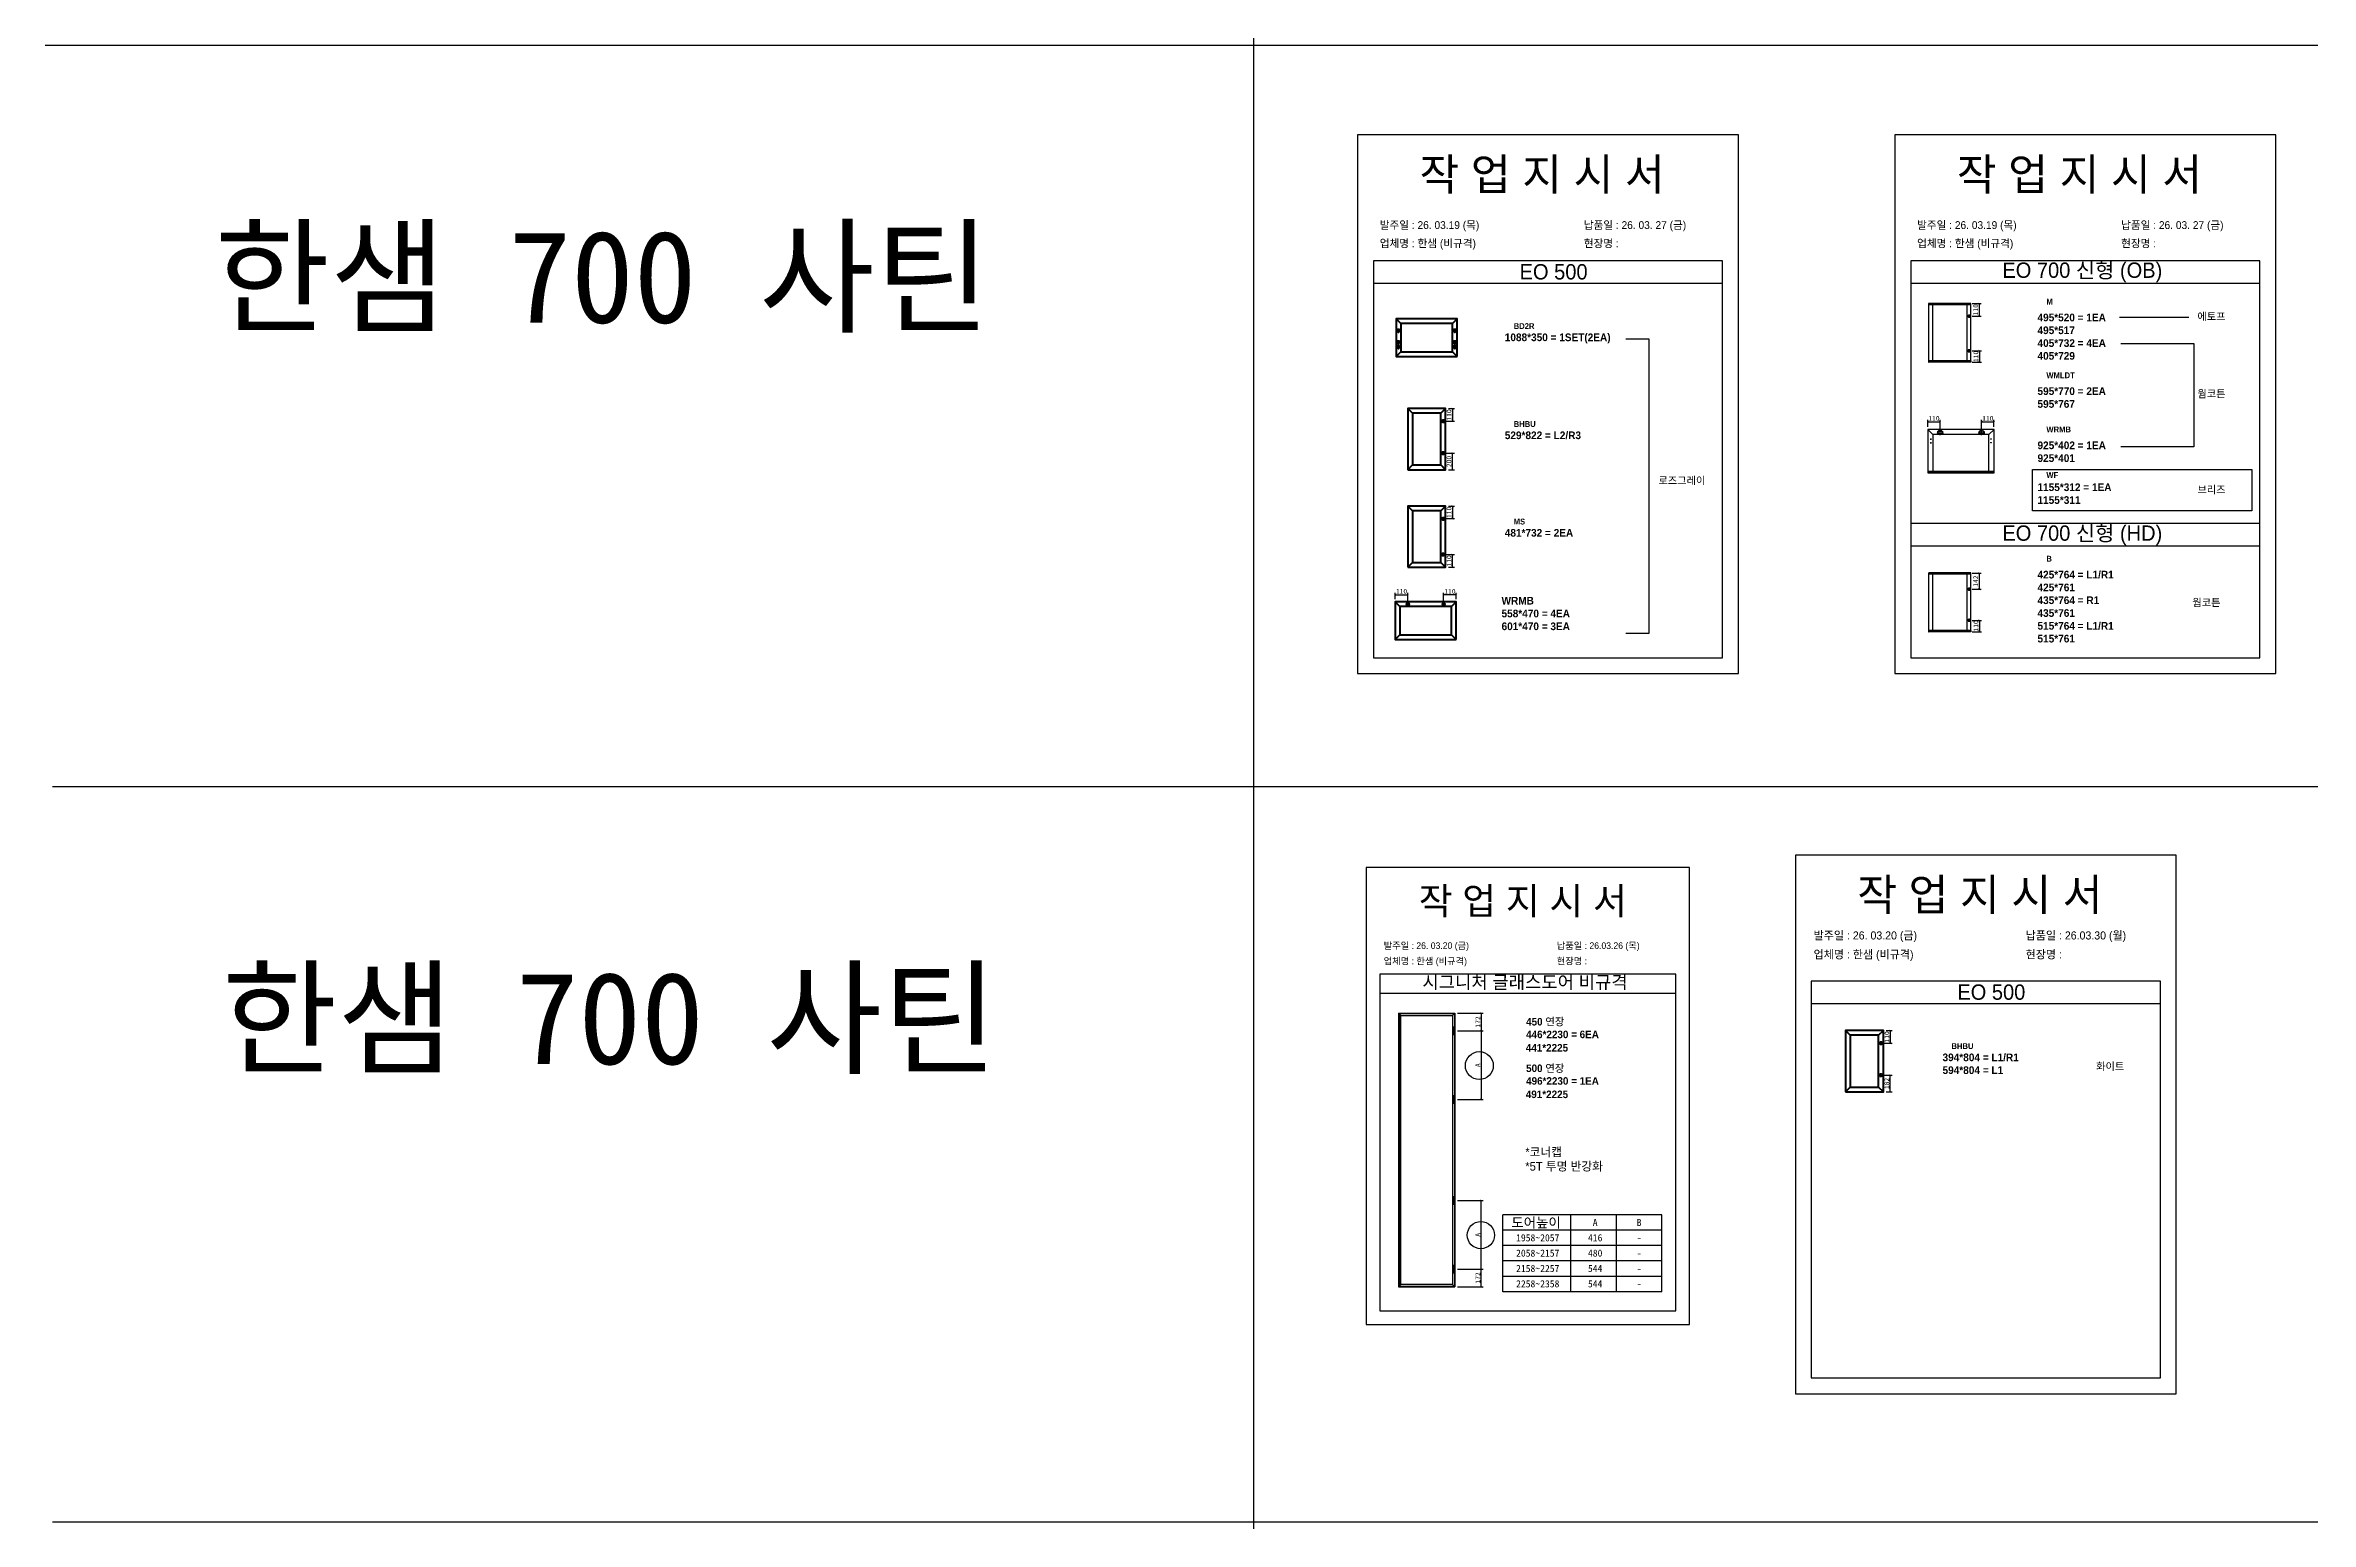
# Model space of a CAD drawing. Header units: millimetres. Extents: x -44117 to 256353, y -2095463 to 65325.
# Drawn here: x 104016 to 115796, y -805377 to -797701 of the extents above; entities that cross this region are included whole.
import ezdxf
from ezdxf.enums import TextEntityAlignment as Align

# ---------------------------------------------------------------- set-up
doc = ezdxf.new("R2010")
doc.units = ezdxf.units.MM
doc.header["$LTSCALE"] = 10
doc.layers.add('Layer1', color=7, linetype='Continuous', lineweight=70)
doc.styles.add('MtX_Gulim', font='')
doc.styles.get('MtX_Gulim').set_extended_font_data('Gulim', bold=True)
doc.dimstyles.new('ISO-25', dxfattribs={"dimtxt": 2.5, "dimasz": 2.5, "dimexe": 1, "dimexo": 1, "dimtad": 1, "dimtxsty": 'Standard', "dimblk": 'ARCHTICK', "dimcen": 2.5, "dimadec": 0, "dimazin": 0, "dimtfac": 1, "dimtmove": 0, "dimatfit": 3, "dimfxl": 0, "dimarcsym": 0})

# ---------------------------------------------------------------- blocks, each defined once
blk = doc.blocks.new('_ArchTick')
at = {"color": 0, "linetype": 'ByBlock', "const_width": 0.15}
blk.add_lwpolyline([(-0.5, -0.5), (0.5, 0.5)], dxfattribs=at)
blk = doc.blocks.new('*D5310')
at = {"color": 0, "lineweight": -2}
for p, q in [((111035, -800580), (111035, -800548)), ((111035, -800558), (111101, -800558)), ((111101, -800592), (111101, -800548))]:
    blk.add_line(p, q, dxfattribs=at)
at = {"layer": 'Defpoints', "color": 0}
for p in [(111101, -800558), (111035, -800595), (111101, -800607)]:
    blk.add_point(p, dxfattribs=at)
at = {"color": 0, "lineweight": -2, "xscale": 10, "yscale": 10, "zscale": 10, "rotation": 180}
blk.add_blockref('_ArchTick', (111035, -800558), dxfattribs=at)
at = {"color": 0, "lineweight": -2, "xscale": 10, "yscale": 10, "zscale": 10}
blk.add_blockref('_ArchTick', (111101, -800558), dxfattribs=at)
at = {"color": 0, "insert": (111068, -800540), "char_height": 25, "attachment_point": 5}
blk.add_mtext('110', dxfattribs=at)
blk = doc.blocks.new('*D5311')
at = {"color": 0, "lineweight": -2}
for p, q in [((111287, -800592), (111287, -800548)), ((111353, -800558), (111287, -800558)), ((111353, -800580), (111353, -800548))]:
    blk.add_line(p, q, dxfattribs=at)
at = {"layer": 'Defpoints', "color": 0}
for p in [(111287, -800558), (111287, -800607), (111353, -800595)]:
    blk.add_point(p, dxfattribs=at)
at = {"color": 0, "lineweight": -2, "xscale": 10, "yscale": 10, "zscale": 10, "rotation": 180}
blk.add_blockref('_ArchTick', (111287, -800558), dxfattribs=at)
at = {"color": 0, "lineweight": -2, "xscale": 10, "yscale": 10, "zscale": 10}
blk.add_blockref('_ArchTick', (111353, -800558), dxfattribs=at)
at = {"color": 0, "insert": (111320, -800540), "char_height": 25, "attachment_point": 5}
blk.add_mtext('110', dxfattribs=at)
blk = doc.blocks.new('*D5312')
at = {"color": 0, "lineweight": -2}
for p, q in [((111313, -800097), (111344, -800097)), ((111334, -800097), (111334, -800162)), ((111300, -800162), (111344, -800162))]:
    blk.add_line(p, q, dxfattribs=at)
at = {"layer": 'Defpoints', "color": 0}
for p in [(111298, -800097), (111285, -800162), (111334, -800162)]:
    blk.add_point(p, dxfattribs=at)
at = {"color": 0, "lineweight": -2, "xscale": 10, "yscale": 10, "zscale": 10}
for p, rotation in [((111334, -800097), 90), ((111334, -800162), 270)]:
    blk.add_blockref('_ArchTick', p, dxfattribs=dict(at, rotation=rotation))
at = {"color": 0, "insert": (111315, -800130), "char_height": 25, "attachment_point": 5, "rotation": 90}
blk.add_mtext('110', dxfattribs=at)
blk = doc.blocks.new('*D5313')
at = {"color": 0, "lineweight": -2}
for p, q in [((111300, -800349), (111344, -800349)), ((111334, -800415), (111334, -800349)), ((111313, -800415), (111344, -800415))]:
    blk.add_line(p, q, dxfattribs=at)
at = {"layer": 'Defpoints', "color": 0}
for p in [(111285, -800349), (111334, -800349), (111298, -800415)]:
    blk.add_point(p, dxfattribs=at)
at = {"color": 0, "lineweight": -2, "xscale": 10, "yscale": 10, "zscale": 10}
for p, rotation in [((111334, -800349), 90), ((111334, -800415), 270)]:
    blk.add_blockref('_ArchTick', p, dxfattribs=dict(at, rotation=rotation))
at = {"color": 0, "insert": (111315, -800382), "char_height": 25, "attachment_point": 5, "rotation": 90}
blk.add_mtext('110', dxfattribs=at)
blk = doc.blocks.new('*D5314')
at = {"color": 0, "lineweight": -2}
for p, q in [((111313, -799590), (111344, -799590)), ((111334, -799590), (111334, -799655)), ((111300, -799655), (111344, -799655))]:
    blk.add_line(p, q, dxfattribs=at)
at = {"layer": 'Defpoints', "color": 0}
for p in [(111298, -799590), (111285, -799655), (111334, -799655)]:
    blk.add_point(p, dxfattribs=at)
at = {"color": 0, "lineweight": -2, "xscale": 10, "yscale": 10, "zscale": 10}
for p, rotation in [((111334, -799590), 90), ((111334, -799655), 270)]:
    blk.add_blockref('_ArchTick', p, dxfattribs=dict(at, rotation=rotation))
at = {"color": 0, "insert": (111315, -799623), "char_height": 25, "attachment_point": 5, "rotation": 90}
blk.add_mtext('110', dxfattribs=at)
blk = doc.blocks.new('*D5315')
at = {"color": 0, "lineweight": -2}
for p, q in [((111300, -799821), (111344, -799821)), ((111334, -799908), (111334, -799821)), ((111313, -799908), (111344, -799908))]:
    blk.add_line(p, q, dxfattribs=at)
at = {"layer": 'Defpoints', "color": 0}
for p in [(111285, -799821), (111334, -799821), (111298, -799908)]:
    blk.add_point(p, dxfattribs=at)
at = {"color": 0, "lineweight": -2, "xscale": 10, "yscale": 10, "zscale": 10}
for p, rotation in [((111334, -799821), 90), ((111334, -799908), 270)]:
    blk.add_blockref('_ArchTick', p, dxfattribs=dict(at, rotation=rotation))
at = {"color": 0, "insert": (111315, -799865), "char_height": 25, "attachment_point": 5, "rotation": 90}
blk.add_mtext('200', dxfattribs=at)
blk = doc.blocks.new('*D5316')
at = {"color": 0, "lineweight": -2}
for p, q in [((114035, -799044), (114083, -799044)), ((114073, -799109), (114073, -799044)), ((114035, -799109), (114083, -799109))]:
    blk.add_line(p, q, dxfattribs=at)
at = {"layer": 'Defpoints', "color": 0}
for p in [(114020, -799044), (114073, -799044), (114020, -799109)]:
    blk.add_point(p, dxfattribs=at)
at = {"color": 0, "lineweight": -2, "xscale": 10, "yscale": 10, "zscale": 10}
for p, rotation in [((114073, -799044), 90), ((114073, -799109), 270)]:
    blk.add_blockref('_ArchTick', p, dxfattribs=dict(at, rotation=rotation))
at = {"color": 0, "insert": (114054, -799076), "char_height": 25, "attachment_point": 5, "rotation": 90}
blk.add_mtext('110', dxfattribs=at)
blk = doc.blocks.new('*D5317')
at = {"color": 0, "lineweight": -2}
for p, q in [((114035, -799289), (114084, -799289)), ((114074, -799289), (114074, -799349)), ((114035, -799349), (114084, -799349))]:
    blk.add_line(p, q, dxfattribs=at)
at = {"layer": 'Defpoints', "color": 0}
for p in [(114020, -799289), (114020, -799349), (114074, -799349)]:
    blk.add_point(p, dxfattribs=at)
at = {"color": 0, "lineweight": -2, "xscale": 10, "yscale": 10, "zscale": 10}
for p, rotation in [((114074, -799289), 90), ((114074, -799349), 270)]:
    blk.add_blockref('_ArchTick', p, dxfattribs=dict(at, rotation=rotation))
at = {"color": 0, "insert": (114055, -799319), "char_height": 25, "attachment_point": 5, "rotation": 90}
blk.add_mtext('110', dxfattribs=at)
blk = doc.blocks.new('*D5318')
at = {"color": 0, "lineweight": -2}
for p, q in [((113805, -799684), (113805, -799649)), ((113805, -799659), (113869, -799659)), ((113869, -799697), (113869, -799649))]:
    blk.add_line(p, q, dxfattribs=at)
at = {"layer": 'Defpoints', "color": 0}
for p in [(113805, -799699), (113869, -799659), (113869, -799712)]:
    blk.add_point(p, dxfattribs=at)
at = {"color": 0, "lineweight": -2, "xscale": 10, "yscale": 10, "zscale": 10, "rotation": 180}
blk.add_blockref('_ArchTick', (113805, -799659), dxfattribs=at)
at = {"color": 0, "lineweight": -2, "xscale": 10, "yscale": 10, "zscale": 10}
blk.add_blockref('_ArchTick', (113869, -799659), dxfattribs=at)
at = {"color": 0, "insert": (113837, -799641), "char_height": 25, "attachment_point": 5}
blk.add_mtext('110', dxfattribs=at)
blk = doc.blocks.new('*D5319')
at = {"color": 0, "lineweight": -2}
for p, q in [((114085, -799697), (114085, -799649)), ((114085, -799659), (114149, -799659)), ((114149, -799684), (114149, -799649))]:
    blk.add_line(p, q, dxfattribs=at)
at = {"layer": 'Defpoints', "color": 0}
for p in [(114085, -799712), (114149, -799659), (114149, -799699)]:
    blk.add_point(p, dxfattribs=at)
at = {"color": 0, "lineweight": -2, "xscale": 10, "yscale": 10, "zscale": 10, "rotation": 180}
blk.add_blockref('_ArchTick', (114085, -799659), dxfattribs=at)
at = {"color": 0, "lineweight": -2, "xscale": 10, "yscale": 10, "zscale": 10}
blk.add_blockref('_ArchTick', (114149, -799659), dxfattribs=at)
at = {"color": 0, "insert": (114117, -799641), "char_height": 25, "attachment_point": 5}
blk.add_mtext('110', dxfattribs=at)
blk = doc.blocks.new('*D5320')
at = {"color": 0, "lineweight": -2}
for p, q in [((114035, -800445), (114083, -800445)), ((114073, -800529), (114073, -800445)), ((114035, -800529), (114083, -800529))]:
    blk.add_line(p, q, dxfattribs=at)
at = {"layer": 'Defpoints', "color": 0}
for p in [(114020, -800445), (114073, -800445), (114020, -800529)]:
    blk.add_point(p, dxfattribs=at)
at = {"color": 0, "lineweight": -2, "xscale": 10, "yscale": 10, "zscale": 10}
for p, rotation in [((114073, -800445), 90), ((114073, -800529), 270)]:
    blk.add_blockref('_ArchTick', p, dxfattribs=dict(at, rotation=rotation))
at = {"color": 0, "insert": (114054, -800487), "char_height": 25, "attachment_point": 5, "rotation": 90}
blk.add_mtext('142', dxfattribs=at)
blk = doc.blocks.new('*D5321')
at = {"color": 0, "lineweight": -2}
for p, q in [((114035, -800691), (114084, -800691)), ((114074, -800691), (114074, -800750)), ((114035, -800750), (114084, -800750))]:
    blk.add_line(p, q, dxfattribs=at)
at = {"layer": 'Defpoints', "color": 0}
for p in [(114020, -800691), (114020, -800750), (114074, -800750)]:
    blk.add_point(p, dxfattribs=at)
at = {"color": 0, "lineweight": -2, "xscale": 10, "yscale": 10, "zscale": 10}
for p, rotation in [((114074, -800691), 90), ((114074, -800750), 270)]:
    blk.add_blockref('_ArchTick', p, dxfattribs=dict(at, rotation=rotation))
at = {"color": 0, "insert": (114055, -800720), "char_height": 25, "attachment_point": 5, "rotation": 90}
blk.add_mtext('110', dxfattribs=at)
blk = doc.blocks.new('*D5350')
at = {"color": 0, "lineweight": -2}
for p, q in [((111360, -802826), (111493, -802826)), ((111483, -802826), (111483, -803182)), ((111360, -803182), (111493, -803182))]:
    blk.add_line(p, q, dxfattribs=at)
at = {"layer": 'Defpoints', "color": 0}
for p in [(111345, -802826), (111345, -803182), (111483, -803182)]:
    blk.add_point(p, dxfattribs=at)
at = {"color": 0, "lineweight": -2, "xscale": 10, "yscale": 10, "zscale": 10}
for p, rotation in [((111483, -802826), 90), ((111483, -803182), 270)]:
    blk.add_blockref('_ArchTick', p, dxfattribs=dict(at, rotation=rotation))
at = {"color": 0, "insert": (111465, -803004), "char_height": 25, "attachment_point": 5, "rotation": 90}
blk.add_mtext('A', dxfattribs=at)
blk = doc.blocks.new('*D5351')
at = {"color": 0, "lineweight": -2}
for p, q in [((111360, -802733), (111493, -802733)), ((111360, -802826), (111493, -802826)), ((111483, -802733), (111483, -802826))]:
    blk.add_line(p, q, dxfattribs=at)
at = {"layer": 'Defpoints', "color": 0}
for p in [(111345, -802733), (111345, -802826), (111483, -802826)]:
    blk.add_point(p, dxfattribs=at)
at = {"color": 0, "lineweight": -2, "xscale": 10, "yscale": 10, "zscale": 10}
for p, rotation in [((111483, -802733), 90), ((111483, -802826), 270)]:
    blk.add_blockref('_ArchTick', p, dxfattribs=dict(at, rotation=rotation))
at = {"color": 0, "insert": (111465, -802779), "char_height": 25, "attachment_point": 5, "rotation": 90}
blk.add_mtext('172', dxfattribs=at)
blk = doc.blocks.new('*D5352')
at = {"color": 0, "lineweight": -2}
for p, q in [((111360, -803707), (111493, -803707)), ((111483, -804064), (111483, -803707)), ((111360, -804064), (111493, -804064))]:
    blk.add_line(p, q, dxfattribs=at)
at = {"layer": 'Defpoints', "color": 0}
for p in [(111345, -803707), (111483, -803707), (111345, -804064)]:
    blk.add_point(p, dxfattribs=at)
at = {"color": 0, "lineweight": -2, "xscale": 10, "yscale": 10, "zscale": 10}
for p, rotation in [((111483, -803707), 90), ((111483, -804064), 270)]:
    blk.add_blockref('_ArchTick', p, dxfattribs=dict(at, rotation=rotation))
at = {"color": 0, "insert": (111465, -803886), "char_height": 25, "attachment_point": 5, "rotation": 90}
blk.add_mtext('A', dxfattribs=at)
blk = doc.blocks.new('*D5353')
at = {"color": 0, "lineweight": -2}
for p, q in [((111360, -804064), (111493, -804064)), ((111483, -804157), (111483, -804064)), ((111360, -804157), (111493, -804157))]:
    blk.add_line(p, q, dxfattribs=at)
at = {"layer": 'Defpoints', "color": 0}
for p in [(111345, -804064), (111483, -804064), (111345, -804157)]:
    blk.add_point(p, dxfattribs=at)
at = {"color": 0, "lineweight": -2, "xscale": 10, "yscale": 10, "zscale": 10}
for p, rotation in [((111483, -804064), 90), ((111483, -804157), 270)]:
    blk.add_blockref('_ArchTick', p, dxfattribs=dict(at, rotation=rotation))
at = {"color": 0, "insert": (111465, -804110), "char_height": 25, "attachment_point": 5, "rotation": 90}
blk.add_mtext('172', dxfattribs=at)
blk = doc.blocks.new('*D5354')
at = {"color": 0, "lineweight": -2}
for p, q in [((113589, -802824), (113620, -802824)), ((113610, -802824), (113610, -802890)), ((113576, -802890), (113620, -802890))]:
    blk.add_line(p, q, dxfattribs=at)
at = {"layer": 'Defpoints', "color": 0}
for p in [(113574, -802824), (113561, -802890), (113610, -802890)]:
    blk.add_point(p, dxfattribs=at)
at = {"color": 0, "lineweight": -2, "xscale": 10, "yscale": 10, "zscale": 10}
for p, rotation in [((113610, -802824), 90), ((113610, -802890), 270)]:
    blk.add_blockref('_ArchTick', p, dxfattribs=dict(at, rotation=rotation))
at = {"color": 0, "insert": (113592, -802857), "char_height": 25, "attachment_point": 5, "rotation": 90}
blk.add_mtext('110', dxfattribs=at)
blk = doc.blocks.new('*D5355')
at = {"color": 0, "lineweight": -2}
for p, q in [((113576, -803056), (113620, -803056)), ((113610, -803142), (113610, -803056)), ((113589, -803142), (113620, -803142))]:
    blk.add_line(p, q, dxfattribs=at)
at = {"layer": 'Defpoints', "color": 0}
for p in [(113561, -803056), (113610, -803056), (113574, -803142)]:
    blk.add_point(p, dxfattribs=at)
at = {"color": 0, "lineweight": -2, "xscale": 10, "yscale": 10, "zscale": 10}
for p, rotation in [((113610, -803056), 90), ((113610, -803142), 270)]:
    blk.add_blockref('_ArchTick', p, dxfattribs=dict(at, rotation=rotation))
at = {"color": 0, "insert": (113592, -803099), "char_height": 25, "attachment_point": 5, "rotation": 90}
blk.add_mtext('182', dxfattribs=at)

msp = doc.modelspace()

# ---------------------------------------------------------------- linework, layer by layer
at = {"color": 1}
for p, q in [((104015.69829, -797701.10363), (196284.84516, -797701.10363)), ((104015.69829, -797701.10363), (196284.84516, -797701.10363)), ((104053.93808, -801555.67402), (196323.08494, -801555.67402)), ((104053.93808, -801555.67402), (196323.08494, -801555.67402)), ((104053.93808, -805377.44997), (196323.08494, -805377.44997)), ((104053.93808, -805377.44997), (196323.08494, -805377.44997))]:
    msp.add_line(p, q, dxfattribs=at)
for p, q in [((112738.04433, -798820.99129), (110922.54394, -798820.99129)), ((115532.2801, -798820.99129), (113716.77971, -798820.99129)), ((112738.04433, -798938.88092), (110922.54394, -798938.88092)), ((115532.2801, -798938.88092), (113716.77971, -798938.88092)), ((113809.34768, -799043.80486), (113809.34768, -799348.82319)), ((114029.26607, -799044.19984), (113809.34768, -799044.19984)), ((114029.26607, -799050.16855), (113809.34768, -799050.16855)), ((114029.04664, -799043.58542), (113809.56712, -799043.58542)), ((113828.87763, -799049.72967), (113828.87763, -799342.4595)), ((114009.51669, -799342.4595), (114009.51669, -799050.16855)), ((114028.16889, -799050.16855), (114028.16889, -799043.58542)), ((114029.26607, -799348.82319), (114029.26607, -799043.80486)), ((115161.93527, -799115.83684), (114801.38872, -799115.83684)), ((114029.26607, -799342.4595), (113809.34768, -799342.4595)), ((114029.26607, -799348.42821), (113809.34768, -799348.42821)), ((114029.04664, -799349.04263), (113809.56712, -799349.04263)), ((113810.44487, -799349.04263), (113810.44487, -799342.4595)), ((114028.16889, -799342.4595), (114028.16889, -799349.04263)), ((113804.2183, -799698.86238), (113804.2183, -799923.20271)), ((113830.55905, -799725.20313), (113804.30498, -799698.65311)), ((114149.10413, -799698.56642), (113804.51426, -799698.56642)), ((113817.53666, -799748.28829), (113823.45593, -799748.28829)), ((113820.49629, -799745.32865), (113820.49629, -799751.24792)), ((113830.55905, -799725.20313), (113830.55905, -799915.2117)), ((114123.05934, -799725.20313), (113830.55905, -799725.20313)), ((113885.17773, -799711.58881), (113852.89089, -799711.58881)), ((113858.08366, -799717.50808), (113853.34824, -799717.50808)), ((113855.71595, -799715.14038), (113855.71595, -799719.87579)), ((113869.0343, -799727.73223), (113869.0343, -799695.4454)), ((113884.72037, -799717.50808), (113879.98496, -799717.50808)), ((113882.35266, -799715.14038), (113882.35266, -799719.87579)), ((114068.44067, -799711.58881), (114100.72751, -799711.58881)), ((114073.63345, -799717.50808), (114068.89803, -799717.50808)), ((114071.26574, -799715.14038), (114071.26574, -799719.87579)), ((114084.58409, -799727.73223), (114084.58409, -799695.4454)), ((114100.27016, -799717.50808), (114095.53474, -799717.50808)), ((114097.90245, -799715.14038), (114097.90245, -799719.87579)), ((114123.05934, -799725.20313), (114149.31341, -799698.65311)), ((114123.05934, -799914.61977), (114123.05934, -799725.20313)), ((114136.08174, -799748.28829), (114130.16247, -799748.28829)), ((114133.12211, -799745.32865), (114133.12211, -799751.24792)), ((114149.40009, -799923.20271), (114149.40009, -799698.86238)), ((113817.53666, -799767.22995), (113823.45593, -799767.22995)), ((113820.49629, -799764.27031), (113820.49629, -799770.18958)), ((114136.08174, -799767.22995), (114130.16247, -799767.22995)), ((114133.12211, -799764.27031), (114133.12211, -799770.18958)), ((113804.2183, -799914.61977), (114149.40009, -799914.61977)), ((113804.2183, -799922.66998), (114149.10413, -799922.66998)), ((113804.51426, -799923.49867), (114149.10413, -799923.49867)), ((113805.69811, -799914.61977), (113805.69811, -799923.49867)), ((114147.92028, -799923.49867), (114147.92028, -799914.61977)), ((115532.2801, -800188.06362), (113716.77971, -800188.06362)), ((115532.2801, -800305.95326), (113716.77971, -800305.95326)), ((113809.34768, -800444.97185), (113809.34768, -800749.99018)), ((114029.26607, -800445.36683), (113809.34768, -800445.36683)), ((114029.26607, -800451.33554), (113809.34768, -800451.33554)), ((114029.04664, -800444.75241), (113809.56712, -800444.75241)), ((113828.87763, -800450.89666), (113828.87763, -800743.62649)), ((114009.51669, -800743.62649), (114009.51669, -800451.33554)), ((114028.16889, -800451.33554), (114028.16889, -800444.75241)), ((114029.26607, -800749.99018), (114029.26607, -800444.97185)), ((114029.26607, -800743.62649), (113809.34768, -800743.62649)), ((114029.26607, -800749.5952), (113809.34768, -800749.5952)), ((114029.04664, -800750.20962), (113809.56712, -800750.20962)), ((113810.44487, -800750.20962), (113810.44487, -800743.62649)), ((114028.16889, -800743.62649), (114028.16889, -800750.20962)), ((112495.03309, -802530.68943), (110955.03309, -802530.68943)), ((115014.35716, -802566.26806), (113198.85677, -802566.26806)), ((112495.03309, -802630.68943), (110955.03309, -802630.68943)), ((115014.35716, -802684.1577), (113198.85677, -802684.1577)), ((111052.55829, -802733.01274), (111052.55829, -804156.50913)), ((111052.55829, -802733.01274), (111345.12944, -802733.01274)), ((111052.55829, -802733.01274), (111065.02208, -802745.47653)), ((111052.55829, -802733.01274), (111058.46219, -802733.01274)), ((111058.46219, -802733.01274), (111058.46219, -804156.50913)), ((111332.66564, -802745.47653), (111345.12944, -802733.01274)), ((111345.12944, -802733.01274), (111345.12944, -804156.50913)), ((111594.30879, -804181.50133), (111594.30879, -803782.72617)), ((112421.12142, -803782.72617), (111594.30879, -803782.72617)), ((112421.12142, -803862.4812), (111594.30879, -803862.4812)), ((111949.45325, -804181.50133), (111949.45325, -803782.72617)), ((112185.28733, -804181.50133), (112185.28733, -803782.72617)), ((112421.12142, -804181.50133), (112421.12142, -803782.72617)), ((112421.12142, -803942.23623), (111594.30879, -803942.23623)), ((112421.12142, -804021.99127), (111594.30879, -804021.99127)), ((112421.12142, -804101.7463), (111594.30879, -804101.7463)), ((111065.02208, -804144.04534), (111052.55829, -804156.50913)), ((111052.55829, -804156.50913), (111345.12944, -804156.50913)), ((111332.66564, -804144.04534), (111345.12944, -804156.50913)), ((112421.12142, -804181.50133), (111594.30879, -804181.50133))]:
    msp.add_line(p, q)
at = {"linetype": 'Continuous'}
for p, q in [((111065.02208, -804144.04534), (111065.02208, -802745.47653)), ((111065.02208, -802745.47653), (111332.66564, -802745.47653)), ((111332.66564, -802745.47653), (111332.66564, -804144.04534)), ((111332.66564, -804144.04534), (111065.02208, -804144.04534))]:
    msp.add_line(p, q, dxfattribs=at)
at = {"color": 1}
for p in [(110300.49669, 21924.9366), (110300.49669, 14161.07811), (110300.49669, 18584.38997), (110300.49669, 10820.53148), (110300.49669, 18627.87121), (110300.49669, 10864.01272), (110300.49669, 15287.32457), (110300.49669, 7523.46608), (110300.49669, 3746.75115), (110300.49669, 21924.9366), (110300.49669, 14161.07811), (110300.49669, 18584.38997), (110300.49669, 10820.53148), (110300.49669, 18627.87121), (110300.49669, 10864.01272), (110300.49669, 15287.32457), (110300.49669, 7523.46608), (110300.49669, 3746.75115), (110300.49669, 21924.9366), (110300.49669, 14161.07811), (110300.49669, 18584.38997), (110300.49669, 10820.53148), (110300.49669, 18627.87121), (110300.49669, 10864.01272), (110300.49669, 15287.32457), (110300.49669, 7523.46608), (110300.49669, 3746.75115), (110300.49669, 21924.9366), (110300.49669, 14161.07811), (110300.49669, 18584.38997), (110300.49669, 10820.53148), (110300.49669, 18627.87121), (110300.49669, 10864.01272), (110300.49669, 15287.32457), (110300.49669, 7523.46608), (110300.49669, 3746.75115), (110300.49669, 21924.9366), (110300.49669, 14161.07811), (110300.49669, 18584.38997), (110300.49669, 10820.53148), (110300.49669, 18627.87121), (110300.49669, 10864.01272), (110300.49669, 15287.32457), (110300.49669, 7523.46608), (110300.49669, 3746.75115), (110300.49669, 21924.9366), (110300.49669, 14161.07811), (110300.49669, 18584.38997), (110300.49669, 10820.53148), (110300.49669, 18627.87121), (110300.49669, 10864.01272), (110300.49669, 15287.32457), (110300.49669, 7523.46608), (110300.49669, 3746.75115), (110300.49669, 21924.9366), (110300.49669, 14161.07811), (110300.49669, 18584.38997), (110300.49669, 10820.53148), (110300.49669, 18627.87121), (110300.49669, 10864.01272), (110300.49669, 15287.32457), (110300.49669, 7523.46608), (110300.49669, 3746.75115), (110300.49669, 21924.9366), (110300.49669, 14161.07811), (110300.49669, 18584.38997), (110300.49669, 10820.53148), (110300.49669, 18627.87121), (110300.49669, 10864.01272), (110300.49669, 15287.32457), (110300.49669, 7523.46608), (110300.49669, 3746.75115), (110300.49669, 21924.9366), (110300.49669, 14161.07811), (110300.49669, 18584.38997), (110300.49669, 10820.53148), (110300.49669, 18627.87121), (110300.49669, 10864.01272), (110300.49669, 15287.32457), (110300.49669, 7523.46608), (110300.49669, 3746.75115), (110300.49669, 21924.9366), (110300.49669, 14161.07811), (110300.49669, 18584.38997), (110300.49669, 10820.53148), (110300.49669, 18627.87121), (110300.49669, 10864.01272), (110300.49669, 15287.32457), (110300.49669, 7523.46608), (110300.49669, 3746.75115), (110300.49669, 12702.87182), (110300.49669, 4939.01333), (110300.49669, 9362.32519), (110300.49669, 1598.4667), (110300.49669, 9405.80642), (110300.49669, 1641.94794), (110300.49669, 6065.25979), (110300.49669, -1698.5987), (110300.49669, -5475.31363), (110300.49669, 12702.87182), (110300.49669, 4939.01333), (110300.49669, 9362.32519), (110300.49669, 1598.4667), (110300.49669, 9405.80642), (110300.49669, 1641.94794), (110300.49669, 6065.25979), (110300.49669, -1698.5987), (110300.49669, -5475.31363), (110300.49669, 12702.87182), (110300.49669, 4939.01333), (110300.49669, 9362.32519), (110300.49669, 1598.4667), (110300.49669, 9405.80642), (110300.49669, 1641.94794), (110300.49669, 6065.25979), (110300.49669, -1698.5987), (110300.49669, -5475.31363), (110300.49669, 12702.87182), (110300.49669, 4939.01333), (110300.49669, 9362.32519), (110300.49669, 1598.4667), (110300.49669, 9405.80642), (110300.49669, 1641.94794), (110300.49669, 6065.25979), (110300.49669, -1698.5987), (110300.49669, -5475.31363), (110300.49669, 12702.87182), (110300.49669, 4939.01333), (110300.49669, 9362.32519), (110300.49669, 1598.4667), (110300.49669, 9405.80642), (110300.49669, 1641.94794), (110300.49669, 6065.25979), (110300.49669, -1698.5987), (110300.49669, -5475.31363)]:
    msp.add_xline(p, (0, 1), dxfattribs=at)
for points in [[(110840.0212, -800967.56147), (112820.56708, -800967.56147), (112820.56708, -798166.50372), (110840.0212, -798166.50372)], [(113634.25696, -800967.56147), (115614.80284, -800967.56147), (115614.80284, -798166.50372), (113634.25696, -798166.50372)], [(114350.19059, -799906.6274), (115490.10217, -799906.6274), (115490.10217, -800122.28634), (114350.19059, -800122.28634)], [(110885.03309, -804351.51971), (112565.03309, -804351.51971), (112565.03309, -801975.51971), (110885.03309, -801975.51971)], [(113116.33403, -804712.83824), (115096.87991, -804712.83824), (115096.87991, -801911.7805), (113116.33403, -801911.7805)], [(111054.52626, -802734.98071), (111343.16147, -802734.98071), (111343.16147, -804154.54116), (111054.52626, -804154.54116)]]:
    msp.add_lwpolyline(points, close=True)
for points in [[(110922.54394, -798820.99129), (110922.54394, -800885.03872), (112738.04433, -800885.03872), (112738.04433, -798820.99129)], [(113716.77971, -798820.99129), (113716.77971, -800885.03872), (115532.2801, -800885.03872), (115532.2801, -798820.99129)], [(112234.20075, -799226.52387), (112354.38293, -799226.52387), (112354.38293, -800758.84671), (112234.20075, -800758.84671)], [(114808.90011, -799251.0418), (115188.22513, -799251.0418), (115188.22513, -799788.10593), (114808.90011, -799788.10593)], [(110955.03309, -802530.68943), (110955.03309, -804281.51971), (112495.03309, -804281.51971), (112495.03309, -802530.68943)], [(113198.85677, -802566.26806), (113198.85677, -804630.3155), (115014.35716, -804630.3155), (115014.35716, -802566.26806)]]:
    msp.add_lwpolyline(points)
at = {"linetype": 'Continuous'}
for points in [[(111340.52702, -802844.83734), (111340.52702, -802844.83734, 0.4142135624), (111345.12944, -802840.23493), (111345.12944, -802810.77948, 0.4142135624), (111340.52702, -802806.17707), (111340.52702, -802806.17707, 0.4142135624), (111335.92461, -802810.77948), (111335.92461, -802840.23493, 0.4142135624)], [(111340.52702, -803201.69542), (111340.52702, -803201.69542, 0.4142135624), (111345.12944, -803197.09301), (111345.12944, -803167.63756, 0.4142135624), (111340.52702, -803163.03515), (111340.52702, -803163.03515, 0.4142135624), (111335.92461, -803167.63756), (111335.92461, -803197.09301, 0.4142135624)], [(111340.52702, -803726.48672), (111340.52702, -803726.48672, 0.4142135624), (111345.12944, -803721.88431), (111345.12944, -803692.42886, 0.4142135624), (111340.52702, -803687.82644), (111340.52702, -803687.82644, 0.4142135624), (111335.92461, -803692.42886), (111335.92461, -803721.88431, 0.4142135624)], [(111340.52702, -804083.3448), (111340.52702, -804083.3448, 0.4142135624), (111345.12944, -804078.74239), (111345.12944, -804049.28694, 0.4142135624), (111340.52702, -804044.68453), (111340.52702, -804044.68453, 0.4142135624), (111335.92461, -804049.28694), (111335.92461, -804078.74239, 0.4142135624)]]:
    msp.add_lwpolyline(points, format="xyb", close=True, dxfattribs=at)
for centre, radius in [((113820.49629, -799748.28829), 0.88789), ((113855.71595, -799717.50808), 0.94708), ((113869.0343, -799711.58881), 10.35872), ((113882.35266, -799717.50808), 0.94708), ((114071.26574, -799717.50808), 0.94708), ((114084.58409, -799711.58881), 10.35872), ((114097.90245, -799717.50808), 0.94708), ((114133.12211, -799748.28829), 0.88789), ((113820.49629, -799767.22995), 0.88789), ((114133.12211, -799767.22995), 0.88789)]:
    msp.add_circle(centre, radius)
at = {"color": 1}
for centre, radius in [((111472.77587, -803006.08181), 72.59818), ((111480.84234, -803887.34307), 70.58157)]:
    msp.add_circle(centre, radius, dxfattribs=at)
for centre, radius, start, end in [((114029.04664, -799043.80486), 0.21944, 0, 90), ((113809.56712, -799348.82319), 0.21944, 180, 270), ((114029.04664, -799348.82319), 0.21944, 270, 0), ((113804.51426, -799698.86238), 0.29596, 90, 180), ((114149.10413, -799698.86238), 0.29596, 0, 90), ((113804.51426, -799923.20271), 0.29596, 180, 270), ((114149.10413, -799923.20271), 0.29596, 270, 0), ((114029.04664, -800444.97185), 0.21944, 0, 90), ((113809.56712, -800749.99018), 0.21944, 180, 270), ((114029.04664, -800749.99018), 0.21944, 270, 0)]:
    msp.add_arc(centre, radius, start, end)
at = {"layer": 'Layer1'}
for p, q in [((111064.87724, -799147.84942), (111040.32719, -799123.29937)), ((111358.2987, -799123.29937), (111333.74865, -799147.84942)), ((111333.74865, -799147.84942), (111358.2987, -799123.29937)), ((114019.77527, -799101.17559), (114019.77527, -799117.35083)), ((111041.65855, -799183.86085), (111062.06756, -799183.86085)), ((111041.65855, -799244.60662), (111062.06756, -799244.60662)), ((111041.65855, -799269.24878), (111062.06756, -799269.24878)), ((111335.64516, -799183.86085), (111356.05417, -799183.86085)), ((111335.64516, -799244.60662), (111356.05417, -799244.60662)), ((111335.64516, -799269.24878), (111356.05417, -799269.24878)), ((114019.77527, -799297.45858), (114019.77527, -799281.28334)), ((111064.87724, -799295.14971), (111040.32719, -799319.69976)), ((111358.2987, -799319.69976), (111333.74865, -799295.14971)), ((111125.6498, -799614.23631), (111101.09975, -799589.68626)), ((111272.95009, -799614.23631), (111297.50014, -799589.68626)), ((111284.9622, -799645.23035), (111284.9622, -799665.63936)), ((111284.9622, -799831.57472), (111284.9622, -799811.16571)), ((111101.09975, -799907.65776), (111125.6498, -799883.10771)), ((111297.50014, -799907.65776), (111272.95009, -799883.10771)), ((111272.95009, -799883.10771), (111297.50014, -799907.65776)), ((111125.6498, -800121.25489), (111101.09975, -800096.70485)), ((111272.95009, -800121.25489), (111297.50014, -800096.70485)), ((111284.9622, -800152.24894), (111284.9622, -800172.65795)), ((111284.9622, -800359.13225), (111284.9622, -800338.72325)), ((111101.09975, -800414.67635), (111125.6498, -800390.1263)), ((111297.50014, -800414.67635), (111272.95009, -800390.1263)), ((111272.95009, -800390.1263), (111297.50014, -800414.67635)), ((114019.77527, -800520.68092), (114019.77527, -800536.85617)), ((111059.70625, -800619.45609), (111035.1562, -800594.90604)), ((111090.70029, -800607.44398), (111111.1093, -800607.44398)), ((111297.5836, -800607.44398), (111277.1746, -800607.44398)), ((111353.1277, -800594.90604), (111328.57765, -800619.45609)), ((111328.57765, -800619.45609), (111353.1277, -800594.90604)), ((114019.77527, -800698.62557), (114019.77527, -800682.45033)), ((111059.70625, -800766.75638), (111035.1562, -800791.30643)), ((111353.1277, -800791.30643), (111328.57765, -800766.75638)), ((113401.96263, -802848.65345), (113377.41258, -802824.1034)), ((113549.26292, -802848.65345), (113573.81297, -802824.1034)), ((113561.27503, -802879.64749), (113561.27503, -802900.0565)), ((113561.27503, -803065.99186), (113561.27503, -803045.58285)), ((113377.41258, -803142.0749), (113401.96263, -803117.52485)), ((113573.81297, -803142.0749), (113549.26292, -803117.52485)), ((113549.26292, -803117.52485), (113573.81297, -803142.0749))]:
    msp.add_line(p, q, dxfattribs=at)
for points in [[(111358.2987, -799319.69976), (111358.2987, -799123.29937), (111040.32719, -799123.29937), (111040.32719, -799319.69976)], [(111051.86306, -799173.65635), (111051.86306, -799194.06536)], [(111333.74865, -799295.14971), (111333.74865, -799147.84942), (111064.87724, -799147.84942), (111064.87724, -799295.14971)], [(111345.84966, -799173.65635), (111345.84966, -799194.06536)], [(114027.8629, -799109.26321), (114011.68765, -799109.26321)], [(111051.86306, -799234.40212), (111051.86306, -799254.81113)], [(111051.86306, -799259.04427), (111051.86306, -799279.45328)], [(111345.84966, -799234.40212), (111345.84966, -799254.81113)], [(111345.84966, -799259.04427), (111345.84966, -799279.45328)], [(114027.8629, -799289.37096), (114011.68765, -799289.37096)], [(111101.09975, -799907.65776), (111297.50014, -799907.65776), (111297.50014, -799589.68626), (111101.09975, -799589.68626)], [(111125.6498, -799883.10771), (111272.95009, -799883.10771), (111272.95009, -799614.23631), (111125.6498, -799614.23631)], [(111295.1667, -799655.43486), (111274.7577, -799655.43486)], [(111295.1667, -799821.37022), (111274.7577, -799821.37022)], [(111101.09975, -800414.67635), (111297.50014, -800414.67635), (111297.50014, -800096.70485), (111101.09975, -800096.70485)], [(111125.6498, -800390.1263), (111272.95009, -800390.1263), (111272.95009, -800121.25489), (111125.6498, -800121.25489)], [(111295.1667, -800162.45344), (111274.7577, -800162.45344)], [(111295.1667, -800348.92775), (111274.7577, -800348.92775)], [(114027.8629, -800528.76854), (114011.68765, -800528.76854)], [(111353.1277, -800791.30643), (111353.1277, -800594.90604), (111035.1562, -800594.90604), (111035.1562, -800791.30643)], [(111328.57765, -800766.75638), (111328.57765, -800619.45609), (111059.70625, -800619.45609), (111059.70625, -800766.75638)], [(111100.9048, -800597.23948), (111100.9048, -800617.64848)], [(111287.3791, -800597.23948), (111287.3791, -800617.64848)], [(114027.8629, -800690.53795), (114011.68765, -800690.53795)], [(113377.41258, -803142.0749), (113573.81297, -803142.0749), (113573.81297, -802824.1034), (113377.41258, -802824.1034)], [(113401.96263, -803117.52485), (113549.26292, -803117.52485), (113549.26292, -802848.65345), (113401.96263, -802848.65345)], [(113571.47953, -802889.852), (113551.07052, -802889.852)], [(113571.47953, -803055.78735), (113551.07052, -803055.78735)]]:
    msp.add_lwpolyline(points, close=True, dxfattribs=at)
for centre, radius in [((114019.77527, -799109.26321), 5.39175), ((111051.86306, -799183.86085), 6.803), ((111051.86306, -799244.60662), 6.803), ((111051.86306, -799269.24878), 6.803), ((111345.84966, -799183.86085), 6.803), ((111345.84966, -799244.60662), 6.803), ((111345.84966, -799269.24878), 6.803), ((114019.77527, -799289.37096), 5.39175), ((111284.9622, -799655.43486), 6.803), ((111284.9622, -799821.37022), 6.803), ((111284.9622, -800162.45344), 6.803), ((111284.9622, -800348.92775), 6.803), ((114019.77527, -800528.76854), 5.39175), ((111100.9048, -800607.44398), 6.803), ((111287.3791, -800607.44398), 6.803), ((114019.77527, -800690.53795), 5.39175), ((113561.27503, -802889.852), 6.803), ((113561.27503, -803055.78735), 6.803)]:
    msp.add_circle(centre, radius, dxfattribs=at)

# ---------------------------------------------------------------- texts
at = {"linetype": 'Continuous', "style": 'MtX_Gulim'}
for s, height, p in [('M', 30.31593, (114421.52238, -799048.81368)), ('BD2R', 30.315933, (111651.43461, -799176.11601)), ('WMLDT', 30.315933, (114421.52238, -799431.89439)), ('BHBU', 30.315933, (111651.43461, -799685.4819)), ('WRMB', 30.315933, (114421.52238, -799713.57138)), ('WF', 30.315933, (114421.52238, -799950.47347)), ('MS', 30.315933, (111651.43461, -800192.50049)), ('B', 30.31593, (114421.52238, -800385.84047)), ('450 연장', 39.271262, (111715.979, -802797.63753)), ('446*2230 = 6EA', 39.2712622, (111715.979, -802863.49947)), ('BHBU', 30.315933, (113927.74744, -802919.89904)), ('500 연장', 39.271262, (111715.979, -803039.62368)), ('496*2230 = 1EA', 39.2712622, (111715.979, -803105.48561)), ('도어높이', 51.111877, (111639.50315, -803847.90126))]:
    msp.add_text(s, height=height, dxfattribs=at).set_placement(p)
at = {"color": 242, "linetype": 'Continuous', "true_color": 0xcd2027, "style": 'MtX_Gulim'}
for s, p in [('441*2225', (111714.51707, -802933.09924)), ('491*2225', (111714.51707, -803175.08538))]:
    msp.add_text(s, height=39.271262, dxfattribs=at).set_placement(p)
for s, height, p in [('1958~2057', 36.776263, (111776.61499, -803919.68353)), ('416', 36.776263, (112075.28184, -803919.68353)), ('A', 36.77626, (112075.28184, -803839.92849)), ('B', 36.77626, (112303.91878, -803839.92849)), ('2058~2157', 36.776263, (111776.61499, -803999.43856)), ('480', 36.776263, (112075.28184, -803999.43856)), ('-', 36.77626, (112303.91878, -803919.68353)), ('-', 36.77626, (112303.91878, -803999.43856)), ('2158~2257', 36.776263, (111776.61499, -804079.19359)), ('544', 36.776263, (112075.28184, -804079.19359)), ('-', 36.77626, (112303.91878, -804079.19359)), ('2258~2358', 36.776263, (111776.61499, -804158.94863)), ('544', 36.776263, (112075.28184, -804158.94863)), ('-', 36.77626, (112303.91878, -804158.94863))]:
    msp.add_text(s, height=height).set_placement(p, align=Align.CENTER)
at = {"attachment_point": 1}
for s, width, gutter_width, heights, insert, char_height in [('{\\fGulim|b0|i0|c129|p50;작 업 지 시 서}', 3898.9872873, 14.7362, [-183.72574], (111161.63191, -798289.30053), 165.0454901), ('{\\fGulim|b0|i0|c129|p50;작 업 지 시 서}', 3898.9872873, 14.7362, [-183.72574], (113955.86768, -798289.30053), 165.0454901), ('{\\f굴림|b0|i0|c129|p50;한샘} 700 {\\f굴림|b0|i0|c129|p50;사틴}', 5072.1082947, 2395.6482, [-533.35869], (104895.62473, -798664.63832), 479.1296392), ('\\pt11;{\\fGulim|b0|i0|c129|p50;발주일 : 26. 03.19 (목)}', 3898.9872873, 14.7362, [40.67678], (110955.07824, -798615.52522), 40.4361451), ('{\\fGulim|b0|i0|c129|p50;납품일 : 26. 03. 27 (금)}', 3898.9872873, 14.7362, [41.36774], (112016.05901, -798615.52522), 40.4361451), ('\\pt11;{\\fGulim|b0|i0|c129|p50;발주일 : 26. 03.19 (목)}', 3898.9872873, 14.7362, [40.67678], (113749.31401, -798615.52522), 40.4361451), ('{\\fGulim|b0|i0|c129|p50;납품일 : 26. 03. 27 (금)}', 3898.9872873, 14.7362, [41.36774], (114810.29477, -798615.52522), 40.4361451), ('{\\fGulim|b0|i0|c129|p50;업체명 : 한샘 (비규격)}', 3898.9872873, 14.7362, [42.57324], (110955.07824, -798710.6105), 40.4361451), ('{\\fGulim|b0|i0|c129|p50;현장명 :  }', 3898.9872873, 14.7362, [45.12049], (112016.05901, -798710.6105), 40.4361451), ('{\\fGulim|b0|i0|c129|p50;업체명 : 한샘 (비규격)}', 3898.9872873, 14.7362, [42.57324], (113749.31401, -798710.6105), 40.4361451), ('{\\fGulim|b0|i0|c129|p50;EO 700 신형 (OB)}', 1882.7812357, 7.11596, [-100.28675], (114192.5797, -798830.41853), 79.6987856), ('{\\fGulim|b0|i0|c129|p50;현장명 :  }', 3898.9872873, 14.7362, [45.12049], (114810.29477, -798710.6105), 40.4361451), ('{\\fGulim|b0|i0|c129|p50;EO 500}', 1882.7812357, 7.11596, [-81.71513], (111682.17465, -798838.83878), 79.6987856), ('{\\f굴림|b1|i0|c129|p50;495*520 = 1EA\\P\\C1;495*517\\P\\C256;405*732 = 4EA\\P\\C1;405*729}', 12072.7918459, 155.2668, [-240.98041], (114375.32516, -799096.29428), 39.9257485), ('{\\f굴림|b1|i0|c129|p50;에토프}', 11769.5052121, 151.36626, [-43.29899], (115207.0168, -799091.57012), 38.9227538), ('{\\f굴림|b1|i0|c129|p50;1088*350 = 1SET(2EA)}', 12072.7918459, 155.2668, [-50.01281], (111605.23739, -799199.48017), 39.9257485), ('{\\f굴림|b1|i0|c129|p50;595*770 = 2EA\\P\\C1;595*767}', 12072.7918459, 155.2668, [-107.57771], (114375.32516, -799479.37499), 39.9257485), ('{\\f굴림|b1|i0|c129|p50;웜코튼}', 11769.5052121, 151.36626, [-42.01186], (115207.0168, -799493.4293), 38.9227538), ('{\\f굴림|b1|i0|c129|p50;529*822 = L2/R3}', 12072.7918459, 155.2668, [-48.21721], (111605.23739, -799708.84606), 39.9257485), ('{\\f굴림|b1|i0|c129|p50;925*402 = 1EA\\P\\C1;925*401}', 12072.7918459, 155.2668, [-107.68333], (114375.32516, -799761.05198), 39.9257485), ('{\\f굴림|b1|i0|c129|p50;로즈그레이}', 11769.5052121, 151.36626, [-43.29899], (112403.8756, -799944.63146), 38.9227538), ('{\\f굴림|b1|i0|c129|p50;1155*312 = 1EA\\P\\C1;1155*311}', 12072.7918459, 155.2668, [-107.68333], (114375.32516, -799978.88219), 39.9257485), ('{\\f굴림|b1|i0|c129|p50;브리즈}', 11769.5052121, 151.36626, [-43.2475], (115207.0168, -799992.46704), 38.9227538), ('{\\f굴림|b1|i0|c129|p50;481*732 = 2EA}', 12072.7918459, 155.2668, [-41.14042], (111605.23739, -800215.86465), 39.9257485), ('{\\fGulim|b0|i0|c129|p50;EO 700 신형 (HD)}', 1882.7812357, 7.11596, [-100.28675], (114192.5797, -800197.49087), 79.6987856), ('{\\f굴림|b1|i0|c129|p50;425*764 = L1/R1\\P\\C1;425*761\\P\\C256;435*764 = R1\\P\\C1;435*761\\P\\C256;515*764 = L1/R1\\P\\C1;515*761}', 12072.7918459, 155.2668, [-381.4599], (114375.32516, -800433.32107), 39.9257485), ('{\\f굴림|b1|i0|c129|p50;WRMB\\P558*470 = 4EA\\P601*470 = 3EA}', 12072.7918459, 155.2668, [-174.49031], (111588.31512, -800568.82471), 39.9257485), ('{\\f굴림|b1|i0|c129|p50;웜코튼}', 11769.5052121, 151.36626, [-42.01186], (115180.52595, -800578.73126), 38.9227538), ('{\\fGulim|b0|i0|c129|p50;작 업 지 시 서}', 3307.3198183, 12.5, [-155.84554], (111157.8397, -802079.68222), 140), ('{\\fGulim|b0|i0|c129|p50;작 업 지 시 서}', 3898.9872873, 14.7362, [-183.72574], (113437.94474, -802034.5773), 165.0454901), ('\\pt11;{\\fGulim|b0|i0|c129|p50;발주일 : 26. 03.20 (금)}', 4051.7580547, 15.3136, [42.27059], (113211.12063, -802308.30137), 42.0205208), ('{\\fGulim|b0|i0|c129|p50;납품일 : 26.03.30 (월)}', 4051.7580547, 15.3136, [42.98862], (114313.67292, -802308.30137), 42.0205208), ('{\\f굴림|b0|i0|c129|p50;한샘} 700 {\\f굴림|b0|i0|c129|p50;사틴}', 5072.1082947, 2395.6482, [-533.35869], (104933.86452, -802519.20872), 479.1296392), ('{\\fGulim|b0|i0|c129|p50;업체명 : 한샘 (비규격)}', 3307.3198183, 12.5, [36.11279], (110975.40522, -802445.76502), 34.3), ('\\pt11;{\\fGulim|b0|i0|c129|p50;발주일 : 26. 03.20 (금)}', 3307.3198183, 12.5, [34.50412], (110975.40522, -802365.10884), 34.3), ('{\\fGulim|b0|i0|c129|p50;현장명 : }', 3307.3198183, 12.5, [-38.2735], (111875.3832, -802445.76502), 34.3), ('{\\fGulim|b0|i0|c129|p50;납품일 : 26.03.26 (목)}', 3307.3198183, 12.5, [35.09023], (111875.3832, -802365.10884), 34.3), ('{\\fGulim|b0|i0|c129|p50;업체명 : 한샘 (비규격)}', 4051.7580547, 15.3136, [44.24135], (113211.12063, -802407.11229), 42.0205208), ('{\\fGulim|b0|i0|c129|p50;현장명 : }', 4051.7580547, 15.3136, [-46.88841], (114313.67292, -802407.11229), 42.0205208), ('{\\fGulim|b0|i0|c129|p50;시그니처 글래스도어 비규격}', 1597.0710432, 6.03612, [-75.34624], (111176.75516, -802538.47164), 67.6045736), ('{\\fGulim|b0|i0|c129|p50;EO 500}', 1882.7812357, 7.11596, [-81.71513], (113958.48748, -802584.11556), 79.6987856), ('{\\f굴림|b1|i0|c129|p50;394*804 = L1/R1\\P594*804 = L1}', 12072.7918459, 155.2668, [-111.27454], (113881.55021, -802943.2632), 39.9257485), ('{\\f굴림|b1|i0|c129|p50;화이트}', 11769.5052121, 151.36626, [-43.2475], (114680.18843, -802990.83716), 38.9227538), ('{\\fGulim|b0|i0|c129|p50;*코너캡\\P*5T 투명 반강화}', 1055.7982644, 3.99038, [-126.38025], (111711.6383, -803433.01083), 44.6923083)]:
    msp.add_mtext_dynamic_manual_height_columns(s, width=width, gutter_width=gutter_width, heights=heights, dxfattribs=dict(at, insert=insert, char_height=char_height))

# ---------------------------------------------------------------- dimensions: what is measured, and where the dimension line sits
for base, p1, p2, angle, text, override, picture, middle in [((114072.96039, -799043.58542), (114019.77527, -799109.26321), (114019.77527, -799043.58542), 90, '110', {"dimscale": 10, "dimasz": 1, "dimexo": 1.5, "dimtxsty": 'Standard'}, '*D5316', (114054.21039, -799076.42431)), ((114073.81104, -799349.04263), (114019.77527, -799289.37096), (114019.77527, -799349.04263), 90, '110', {"dimscale": 10, "dimasz": 1, "dimexo": 1.5, "dimtxsty": 'Standard'}, '*D5317', (114055.06104, -799319.2068)), ((111334.14245, -799655.43486), (111297.50014, -799589.68626), (111284.9622, -799655.43486), 90, '110', {"dimscale": 10, "dimasz": 1, "dimexo": 1.5, "dimtxsty": 'Standard'}, '*D5314', (111315.39245, -799622.56056)), ((111334.14245, -799821.37022), (111297.50014, -799907.65776), (111284.9622, -799821.37022), 270, '200', {"dimscale": 10, "dimasz": 1, "dimexo": 1.5, "dimtxsty": 'Standard'}, '*D5315', (111315.39245, -799864.51399)), ((111334.14245, -800162.45344), (111297.50014, -800096.70485), (111284.9622, -800162.45344), 90, '110', {"dimscale": 10, "dimasz": 1, "dimexo": 1.5, "dimtxsty": 'Standard'}, '*D5312', (111315.39245, -800129.57915)), ((111334.14245, -800348.92775), (111297.50014, -800414.67635), (111284.9622, -800348.92775), 270, '110', {"dimscale": 10, "dimasz": 1, "dimexo": 1.5, "dimtxsty": 'Standard'}, '*D5313', (111315.39245, -800381.80205)), ((114072.96039, -800444.75241), (114019.77527, -800528.76854), (114019.77527, -800444.75241), 90, '142', {"dimscale": 10, "dimasz": 1, "dimexo": 1.5, "dimtxsty": 'Standard'}, '*D5320', (114054.21039, -800486.76048)), ((111100.9048, -800558.26373), (111035.1562, -800594.90604), (111100.9048, -800607.44398), 180, '110', {"dimscale": 10, "dimasz": 1, "dimexo": 1.5, "dimtxsty": 'Standard'}, '*D5310', (111068.0305, -800539.51373)), ((114073.81104, -800750.20962), (114019.77527, -800690.53795), (114019.77527, -800750.20962), 90, '110', {"dimscale": 10, "dimasz": 1, "dimexo": 1.5, "dimtxsty": 'Standard'}, '*D5321', (114055.06104, -800720.37379)), ((111483.26812, -802825.5072), (111345.12944, -802733.01274), (111345.12944, -802825.5072), 90, '172', {"dimscale": 10, "dimasz": 1, "dimexo": 1.5}, '*D5351', (111464.51812, -802779.25997)), ((111483.26812, -803182.36529), (111345.12944, -802825.5072), (111345.12944, -803182.36529), 90, 'A', {"dimscale": 10, "dimasz": 1, "dimexo": 1.5, "dimtxsty": 'Standard'}, '*D5350', (111464.51812, -803003.93625)), ((113610.45528, -802889.852), (113573.81297, -802824.1034), (113561.27503, -802889.852), 90, '110', {"dimscale": 10, "dimasz": 1, "dimexo": 1.5, "dimtxsty": 'Standard'}, '*D5354', (113591.70528, -802856.9777)), ((113610.45528, -803055.78735), (113573.81297, -803142.0749), (113561.27503, -803055.78735), 270, '182', {"dimscale": 10, "dimasz": 1, "dimexo": 1.5, "dimtxsty": 'Standard'}, '*D5355', (113591.70528, -803098.93113)), ((111483.26812, -803707.15658), (111345.12944, -804064.01466), (111345.12944, -803707.15658), 90, 'A', {"dimscale": 10, "dimasz": 1, "dimexo": 1.5, "dimtxsty": 'Standard'}, '*D5352', (111464.51812, -803885.58562)), ((111483.26812, -804064.01466), (111345.12944, -804156.50913), (111345.12944, -804064.01466), 90, '172', {"dimscale": 10, "dimasz": 1, "dimexo": 1.5}, '*D5353', (111464.51812, -804110.2619))]:
    dim = msp.add_linear_dim(base=base, p1=p1, p2=p2, angle=angle, text=text, dimstyle='ISO-25', override=override)
    dim.commit()
    dim.dimension.update_dxf_attribs({"geometry": picture, "text_midpoint": middle})
for base, p1, p2, picture, middle in [((113869.03431, -799659.28198), (113804.51426, -799698.86238), (113869.03431, -799711.58881), '*D5318', (113836.77428, -799640.53198)), ((114149.10413, -799659.28198), (114084.58409, -799711.58881), (114149.10413, -799698.86238), '*D5319', (114116.84411, -799640.53198)), ((111287.3791, -800558.26373), (111353.1277, -800594.90604), (111287.3791, -800607.44398), '*D5311', (111320.2534, -800539.51373))]:
    dim = msp.add_linear_dim(base=base, p1=p1, p2=p2, text='110', dimstyle='ISO-25', override={"dimscale": 10, "dimasz": 1, "dimexo": 1.5, "dimtxsty": 'Standard'})
    dim.commit()
    dim.dimension.update_dxf_attribs({"geometry": picture, "text_midpoint": middle})

doc.saveas('drawing.dxf')
